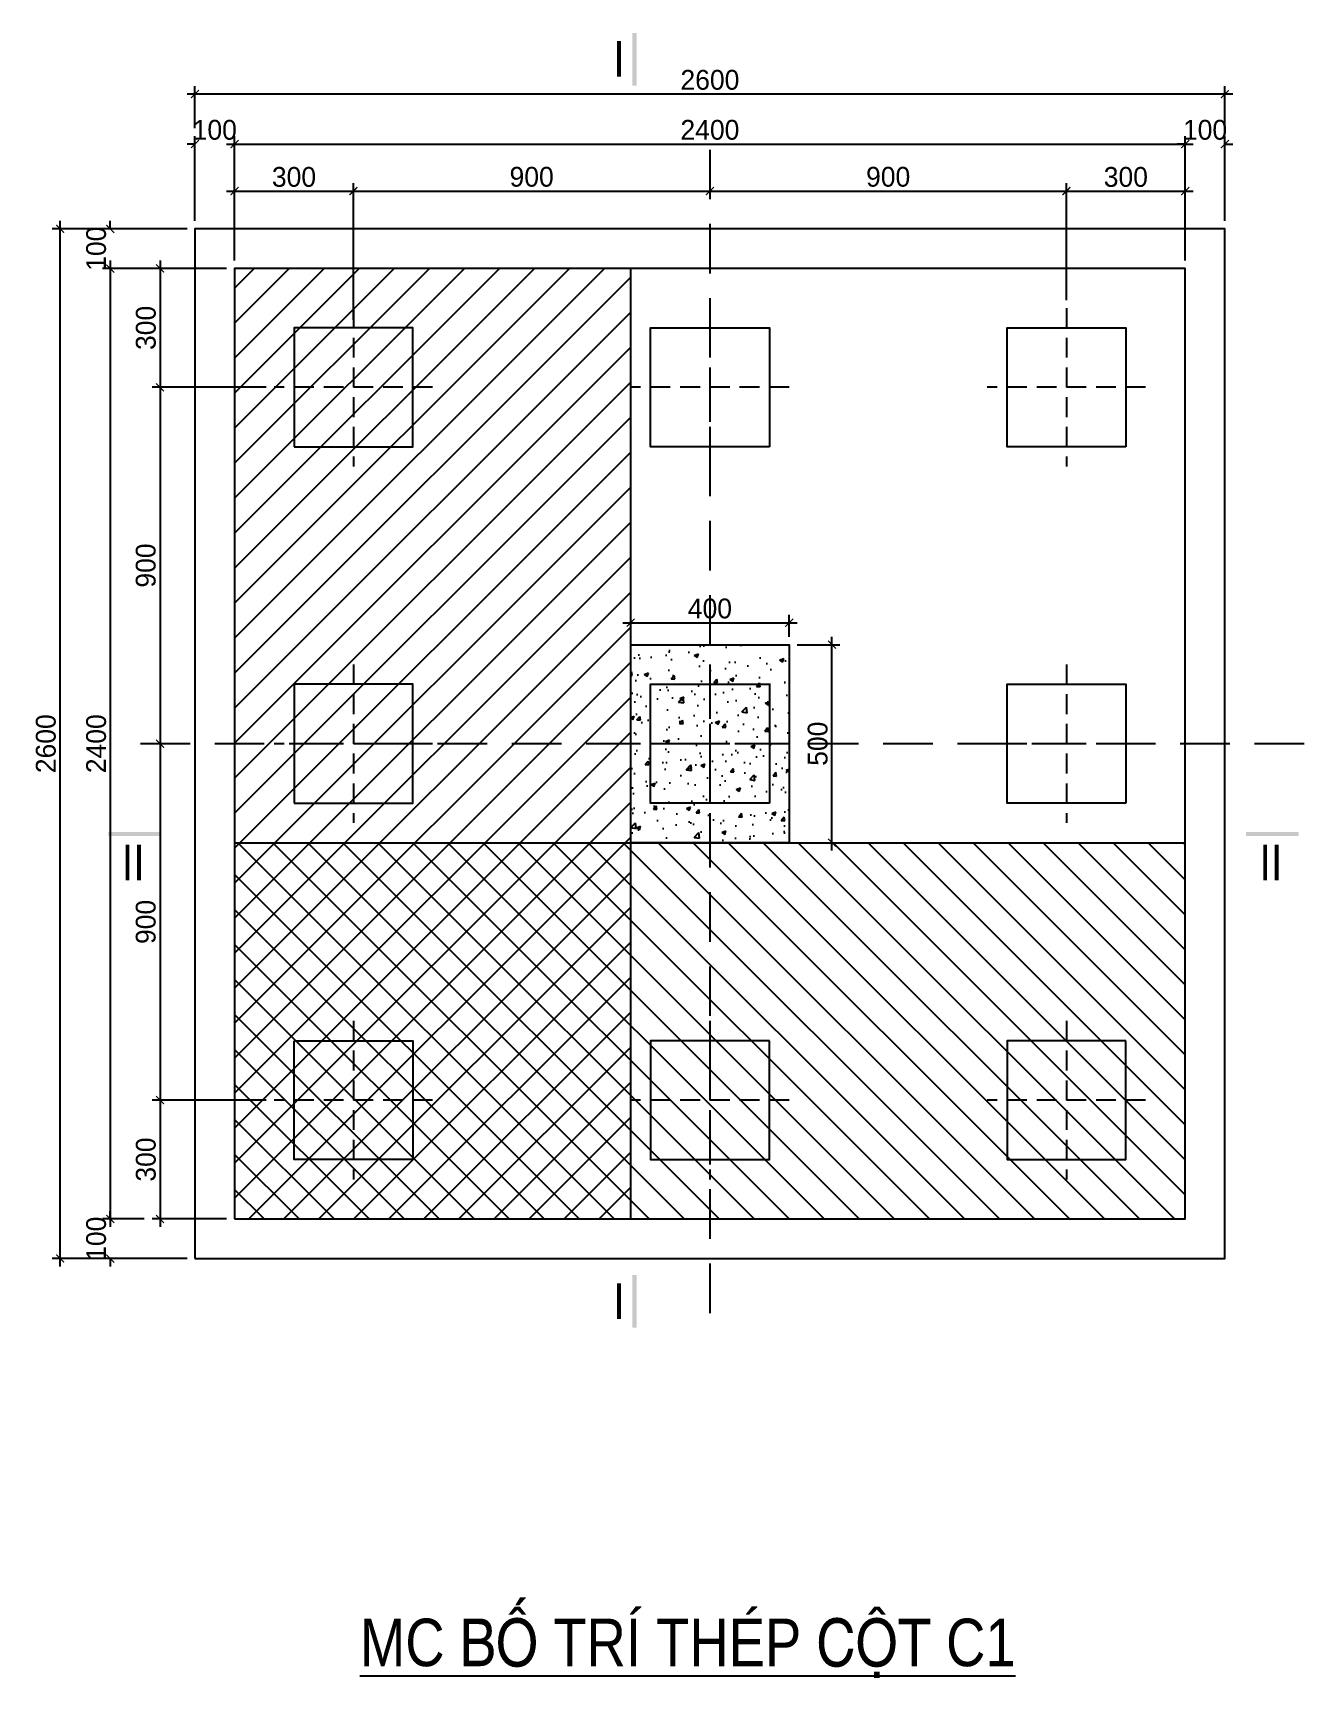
# Model space of a CAD drawing. Extents: x 394 to 18449, y -3793 to 677.
# Drawn here: x 7100.8 to 7421.8, y -1471.6 to -1056.1 of the extents above; entities that cross this region are included whole.
import ezdxf

# ---------------------------------------------------------------- set-up
doc = ezdxf.new("R2010")
doc.units = 0
doc.header["$MEASUREMENT"] = 0
doc.linetypes.add('CENTER2', pattern=[1.125, 0.75, -0.125, 0.125, -0.125])
doc.linetypes.add('HIDDEN', pattern=[0.375, 0.25, -0.125])
doc.layers.get('0').update_dxf_attribs({"linetype": 'CONTINUOUS'})
doc.layers.get('DEFPOINTS').update_dxf_attribs({"linetype": 'CONTINUOUS'})
for name, color, linetype in [('DUT', 7, 'CENTER2'), ('TEXT', 7, 'CONTINUOUS'), ('TUONG', 7, 'CONTINUOUS')]:
    doc.layers.add(name, color=color, linetype=linetype)
doc.styles.add('DIM-NEW', font='VHELVCN.TTF')
doc.styles.add('T2', font='VTIMESN.TTF')
doc.dimstyles.new('TL10', dxfattribs={"dimtxt": 5, "dimasz": 2, "dimexe": 2, "dimexo": 2, "dimgap": 1, "dimtad": 1, "dimdec": 0, "dimlfac": 10, "dimzin": 0, "dimdsep": 46, "dimtxsty": 'T2', "dimblk": 'ARCHTICK', "dimcen": 2.5, "dimdle": 2, "dimclrd": 1, "dimclre": 1, "dimclrt": 2, "dimadec": 0, "dimazin": 0, "dimtfac": 1, "dimtdec": 0, "dimtix": 1, "dimtofl": 0, "dimtmove": 0, "dimatfit": 0, "dimldrblk": 'ARCHTICK', "dimfxl": 0, "dimtolj": 1, "dimtzin": 0, "dimlwd": -1, "dimlwe": -1, "dimarcsym": 0})

# ---------------------------------------------------------------- blocks, each defined once
blk = doc.blocks.new('_ARCHTICK')
at = {"color": 0, "linetype": 'ByBlock', "const_width": 0.15}
blk.add_lwpolyline([(-0.5, -0.5), (0.5, 0.5)], dxfattribs=at)
blk = doc.blocks.new('*D54')
at = {"layer": 'DEFPOINTS', "color": 0}
for p in [(7181.75, -1096.09), (7151.75, -1115.64), (7181.75, -1130.64)]:
    blk.add_point(p, dxfattribs=at)
at = {"layer": 'TUONG', "color": 1}
for p, q in [((7149.75, -1096.09), (7183.75, -1096.09)), ((7151.75, -1113.64), (7151.75, -1094.09)), ((7181.75, -1128.64), (7181.75, -1094.09))]:
    blk.add_line(p, q, dxfattribs=at)
at = {"layer": 'TUONG', "color": 1, "xscale": 2, "yscale": 2, "zscale": 2, "rotation": 180}
blk.add_blockref('_ARCHTICK', (7151.75, -1096.09), dxfattribs=at)
at = {"layer": 'TUONG', "color": 1, "xscale": 2, "yscale": 2, "zscale": 2}
blk.add_blockref('_ARCHTICK', (7181.75, -1096.09), dxfattribs=at)
at = {"layer": 'TUONG', "color": 2, "insert": (7166.75, -1092.54), "char_height": 5, "attachment_point": 5, "style": 'T2'}
blk.add_mtext('\\A1;300', dxfattribs=at)
blk = doc.blocks.new('*D55')
at = {"layer": 'DEFPOINTS', "color": 0}
for p in [(7271.75, -1096.09), (7271.75, -1096.09), (7181.75, -1130.64)]:
    blk.add_point(p, dxfattribs=at)
at = {"layer": 'TUONG', "color": 1}
for p, q in [((7179.75, -1096.09), (7273.75, -1096.09)), ((7181.75, -1128.64), (7181.75, -1094.09))]:
    blk.add_line(p, q, dxfattribs=at)
at = {"layer": 'TUONG', "color": 1, "xscale": 2, "yscale": 2, "zscale": 2, "rotation": 180}
blk.add_blockref('_ARCHTICK', (7181.75, -1096.09), dxfattribs=at)
at = {"layer": 'TUONG', "color": 1, "xscale": 2, "yscale": 2, "zscale": 2}
blk.add_blockref('_ARCHTICK', (7271.75, -1096.09), dxfattribs=at)
at = {"layer": 'TUONG', "color": 2, "insert": (7226.75, -1092.51), "char_height": 5, "attachment_point": 5, "style": 'T2'}
blk.add_mtext('\\A1;900', dxfattribs=at)
blk = doc.blocks.new('*D56')
at = {"layer": 'DEFPOINTS', "color": 0}
for p in [(7271.75, -1096.09), (7361.75, -1096.09), (7361.75, -1125.64)]:
    blk.add_point(p, dxfattribs=at)
at = {"layer": 'TUONG', "color": 1}
for p, q in [((7269.75, -1096.09), (7363.75, -1096.09)), ((7361.75, -1123.64), (7361.75, -1094.09))]:
    blk.add_line(p, q, dxfattribs=at)
at = {"layer": 'TUONG', "color": 1, "xscale": 2, "yscale": 2, "zscale": 2, "rotation": 180}
blk.add_blockref('_ARCHTICK', (7271.75, -1096.09), dxfattribs=at)
at = {"layer": 'TUONG', "color": 1, "xscale": 2, "yscale": 2, "zscale": 2}
blk.add_blockref('_ARCHTICK', (7361.75, -1096.09), dxfattribs=at)
at = {"layer": 'TUONG', "color": 2, "insert": (7316.75, -1092.51), "char_height": 5, "attachment_point": 5, "style": 'T2'}
blk.add_mtext('\\A1;900', dxfattribs=at)
blk = doc.blocks.new('*D57')
at = {"layer": 'DEFPOINTS', "color": 0}
for p in [(7391.75, -1096.09), (7391.75, -1115.64), (7361.75, -1125.64)]:
    blk.add_point(p, dxfattribs=at)
at = {"layer": 'TUONG', "color": 1}
for p, q in [((7359.75, -1096.09), (7393.75, -1096.09)), ((7361.75, -1123.64), (7361.75, -1094.09)), ((7391.75, -1113.64), (7391.75, -1094.09))]:
    blk.add_line(p, q, dxfattribs=at)
at = {"layer": 'TUONG', "color": 1, "xscale": 2, "yscale": 2, "zscale": 2, "rotation": 180}
blk.add_blockref('_ARCHTICK', (7361.75, -1096.09), dxfattribs=at)
at = {"layer": 'TUONG', "color": 1, "xscale": 2, "yscale": 2, "zscale": 2}
blk.add_blockref('_ARCHTICK', (7391.75, -1096.09), dxfattribs=at)
at = {"layer": 'TUONG', "color": 2, "insert": (7376.75, -1092.54), "char_height": 5, "attachment_point": 5, "style": 'T2'}
blk.add_mtext('\\A1;300', dxfattribs=at)
blk = doc.blocks.new('*D58')
at = {"layer": 'DEFPOINTS', "color": 0}
for p in [(7401.75, -1084.21), (7391.75, -1101.44), (7401.75, -1105.64)]:
    blk.add_point(p, dxfattribs=at)
at = {"layer": 'TUONG', "color": 1}
for p, q in [((7391.75, -1084.21), (7389.75, -1084.21)), ((7391.75, -1099.44), (7391.75, -1082.21)), ((7401.75, -1103.64), (7401.75, -1082.21)), ((7401.75, -1084.21), (7403.75, -1084.21))]:
    blk.add_line(p, q, dxfattribs=at)
at = {"layer": 'TUONG', "color": 1, "xscale": 2, "yscale": 2, "zscale": 2}
blk.add_blockref('_ARCHTICK', (7391.75, -1084.21), dxfattribs=at)
at = {"layer": 'TUONG', "color": 1, "xscale": 2, "yscale": 2, "zscale": 2, "rotation": 180}
blk.add_blockref('_ARCHTICK', (7401.75, -1084.21), dxfattribs=at)
at = {"layer": 'TUONG', "color": 2, "insert": (7396.75, -1080.65), "char_height": 5, "attachment_point": 5, "style": 'T2'}
blk.add_mtext('\\A1;100', dxfattribs=at)
blk = doc.blocks.new('*D59')
at = {"layer": 'DEFPOINTS', "color": 0}
for p in [(7151.75, -1084.21), (7151.75, -1101.44), (7141.75, -1105.64)]:
    blk.add_point(p, dxfattribs=at)
at = {"layer": 'TUONG', "color": 1}
for p, q in [((7141.75, -1084.21), (7139.75, -1084.21)), ((7141.75, -1103.64), (7141.75, -1082.21)), ((7151.75, -1099.44), (7151.75, -1082.21)), ((7151.75, -1084.21), (7153.75, -1084.21))]:
    blk.add_line(p, q, dxfattribs=at)
at = {"layer": 'TUONG', "color": 1, "xscale": 2, "yscale": 2, "zscale": 2}
blk.add_blockref('_ARCHTICK', (7141.75, -1084.21), dxfattribs=at)
at = {"layer": 'TUONG', "color": 1, "xscale": 2, "yscale": 2, "zscale": 2, "rotation": 180}
blk.add_blockref('_ARCHTICK', (7151.75, -1084.21), dxfattribs=at)
at = {"layer": 'TUONG', "color": 2, "insert": (7146.75, -1080.65), "char_height": 5, "attachment_point": 5, "style": 'T2'}
blk.add_mtext('\\A1;100', dxfattribs=at)
blk = doc.blocks.new('*D60')
at = {"layer": 'DEFPOINTS', "color": 0}
for p in [(7391.75, -1084.21), (7151.75, -1096.09), (7391.75, -1096.09)]:
    blk.add_point(p, dxfattribs=at)
at = {"layer": 'TUONG', "color": 1}
for p, q in [((7149.75, -1084.21), (7393.75, -1084.21)), ((7151.75, -1094.09), (7151.75, -1082.21)), ((7391.75, -1094.09), (7391.75, -1082.21))]:
    blk.add_line(p, q, dxfattribs=at)
at = {"layer": 'TUONG', "color": 1, "xscale": 2, "yscale": 2, "zscale": 2, "rotation": 180}
blk.add_blockref('_ARCHTICK', (7151.75, -1084.21), dxfattribs=at)
at = {"layer": 'TUONG', "color": 1, "xscale": 2, "yscale": 2, "zscale": 2}
blk.add_blockref('_ARCHTICK', (7391.75, -1084.21), dxfattribs=at)
at = {"layer": 'TUONG', "color": 2, "insert": (7271.75, -1080.65), "char_height": 5, "attachment_point": 5, "style": 'T2'}
blk.add_mtext('\\A1;2400', dxfattribs=at)
blk = doc.blocks.new('*D61')
at = {"layer": 'DEFPOINTS', "color": 0}
for p in [(7141.75, -1071.62), (7141.75, -1082.21), (7401.75, -1082.21)]:
    blk.add_point(p, dxfattribs=at)
at = {"layer": 'TUONG', "color": 1}
for p, q in [((7403.75, -1071.62), (7139.75, -1071.62)), ((7141.75, -1080.21), (7141.75, -1069.62)), ((7401.75, -1080.21), (7401.75, -1069.62))]:
    blk.add_line(p, q, dxfattribs=at)
at = {"layer": 'TUONG', "color": 1, "xscale": 2, "yscale": 2, "zscale": 2, "rotation": 180}
blk.add_blockref('_ARCHTICK', (7141.75, -1071.62), dxfattribs=at)
at = {"layer": 'TUONG', "color": 1, "xscale": 2, "yscale": 2, "zscale": 2}
blk.add_blockref('_ARCHTICK', (7401.75, -1071.62), dxfattribs=at)
at = {"layer": 'TUONG', "color": 2, "insert": (7271.75, -1068.03), "char_height": 5, "attachment_point": 5, "style": 'T2'}
blk.add_mtext('\\A1;2600', dxfattribs=at)
blk = doc.blocks.new('*D62')
at = {"layer": 'DEFPOINTS', "color": 0}
for p in [(7151.75, -1115.64), (7132.93, -1145.64), (7161.75, -1145.64)]:
    blk.add_point(p, dxfattribs=at)
at = {"layer": 'TUONG', "color": 1}
for p, q in [((7149.75, -1115.64), (7130.93, -1115.64)), ((7132.93, -1113.64), (7132.93, -1147.64)), ((7159.75, -1145.64), (7130.93, -1145.64))]:
    blk.add_line(p, q, dxfattribs=at)
at = {"layer": 'TUONG', "color": 1, "xscale": 2, "yscale": 2, "zscale": 2}
for p, rotation in [((7132.93, -1115.64), 90), ((7132.93, -1145.64), 270)]:
    blk.add_blockref('_ARCHTICK', p, dxfattribs=dict(at, rotation=rotation))
at = {"layer": 'TUONG', "color": 2, "insert": (7129.37, -1130.64), "char_height": 5, "attachment_point": 5, "rotation": 90, "style": 'T2'}
blk.add_mtext('\\A1;300', dxfattribs=at)
blk = doc.blocks.new('*D63')
at = {"layer": 'DEFPOINTS', "color": 0}
for p in [(7161.75, -1145.64), (7132.93, -1235.64), (7132.93, -1235.64)]:
    blk.add_point(p, dxfattribs=at)
at = {"layer": 'TUONG', "color": 1}
for p, q in [((7159.75, -1145.64), (7130.93, -1145.64)), ((7132.93, -1143.64), (7132.93, -1237.64))]:
    blk.add_line(p, q, dxfattribs=at)
at = {"layer": 'TUONG', "color": 1, "xscale": 2, "yscale": 2, "zscale": 2}
for p, rotation in [((7132.93, -1145.64), 90), ((7132.93, -1235.64), 270)]:
    blk.add_blockref('_ARCHTICK', p, dxfattribs=dict(at, rotation=rotation))
at = {"layer": 'TUONG', "color": 2, "insert": (7129.34, -1190.64), "char_height": 5, "attachment_point": 5, "rotation": 90, "style": 'T2'}
blk.add_mtext('\\A1;900', dxfattribs=at)
blk = doc.blocks.new('*D64')
at = {"layer": 'DEFPOINTS', "color": 0}
for p in [(7132.93, -1235.64), (7132.93, -1325.64), (7161.75, -1325.64)]:
    blk.add_point(p, dxfattribs=at)
at = {"layer": 'TUONG', "color": 1}
for p, q in [((7132.93, -1233.64), (7132.93, -1327.64)), ((7159.75, -1325.64), (7130.93, -1325.64))]:
    blk.add_line(p, q, dxfattribs=at)
at = {"layer": 'TUONG', "color": 1, "xscale": 2, "yscale": 2, "zscale": 2}
for p, rotation in [((7132.93, -1235.64), 90), ((7132.93, -1325.64), 270)]:
    blk.add_blockref('_ARCHTICK', p, dxfattribs=dict(at, rotation=rotation))
at = {"layer": 'TUONG', "color": 2, "insert": (7129.34, -1280.64), "char_height": 5, "attachment_point": 5, "rotation": 90, "style": 'T2'}
blk.add_mtext('\\A1;900', dxfattribs=at)
blk = doc.blocks.new('*D65')
at = {"layer": 'DEFPOINTS', "color": 0}
for p in [(7161.75, -1325.64), (7132.93, -1355.64), (7151.75, -1355.64)]:
    blk.add_point(p, dxfattribs=at)
at = {"layer": 'TUONG', "color": 1}
for p, q in [((7132.93, -1323.64), (7132.93, -1357.64)), ((7159.75, -1325.64), (7130.93, -1325.64)), ((7149.75, -1355.64), (7130.93, -1355.64))]:
    blk.add_line(p, q, dxfattribs=at)
at = {"layer": 'TUONG', "color": 1, "xscale": 2, "yscale": 2, "zscale": 2}
for p, rotation in [((7132.93, -1325.64), 90), ((7132.93, -1355.64), 270)]:
    blk.add_blockref('_ARCHTICK', p, dxfattribs=dict(at, rotation=rotation))
at = {"layer": 'TUONG', "color": 2, "insert": (7129.37, -1340.64), "char_height": 5, "attachment_point": 5, "rotation": 90, "style": 'T2'}
blk.add_mtext('\\A1;300', dxfattribs=at)
blk = doc.blocks.new('*D66')
at = {"layer": 'DEFPOINTS', "color": 0}
for p in [(7141.75, -1105.64), (7120.38, -1115.64), (7132.93, -1115.64)]:
    blk.add_point(p, dxfattribs=at)
at = {"layer": 'TUONG', "color": 1}
for p, q in [((7120.38, -1105.64), (7120.38, -1103.64)), ((7139.75, -1105.64), (7118.38, -1105.64)), ((7130.93, -1115.64), (7118.38, -1115.64)), ((7120.38, -1115.64), (7120.38, -1117.64))]:
    blk.add_line(p, q, dxfattribs=at)
at = {"layer": 'TUONG', "color": 1, "xscale": 2, "yscale": 2, "zscale": 2}
for p, rotation in [((7120.38, -1105.64), 270), ((7120.38, -1115.64), 90)]:
    blk.add_blockref('_ARCHTICK', p, dxfattribs=dict(at, rotation=rotation))
at = {"layer": 'TUONG', "color": 2, "insert": (7116.82, -1110.64), "char_height": 5, "attachment_point": 5, "rotation": 90, "style": 'T2'}
blk.add_mtext('\\A1;100', dxfattribs=at)
blk = doc.blocks.new('*D67')
at = {"layer": 'DEFPOINTS', "color": 0}
for p in [(7132.93, -1115.64), (7120.38, -1355.64), (7130.93, -1355.64)]:
    blk.add_point(p, dxfattribs=at)
at = {"layer": 'TUONG', "color": 1}
for p, q in [((7130.93, -1115.64), (7118.38, -1115.64)), ((7120.38, -1113.64), (7120.38, -1357.64)), ((7128.93, -1355.64), (7118.38, -1355.64))]:
    blk.add_line(p, q, dxfattribs=at)
at = {"layer": 'TUONG', "color": 1, "xscale": 2, "yscale": 2, "zscale": 2}
for p, rotation in [((7120.38, -1115.64), 90), ((7120.38, -1355.64), 270)]:
    blk.add_blockref('_ARCHTICK', p, dxfattribs=dict(at, rotation=rotation))
at = {"layer": 'TUONG', "color": 2, "insert": (7116.82, -1235.64), "char_height": 5, "attachment_point": 5, "rotation": 90, "style": 'T2'}
blk.add_mtext('\\A1;2400', dxfattribs=at)
blk = doc.blocks.new('*D68')
at = {"layer": 'DEFPOINTS', "color": 0}
for p in [(7130.93, -1355.64), (7120.38, -1365.64), (7141.75, -1365.64)]:
    blk.add_point(p, dxfattribs=at)
at = {"layer": 'TUONG', "color": 1}
for p, q in [((7120.38, -1355.64), (7120.38, -1353.64)), ((7128.93, -1355.64), (7118.38, -1355.64)), ((7139.75, -1365.64), (7118.38, -1365.64)), ((7120.38, -1365.64), (7120.38, -1367.64))]:
    blk.add_line(p, q, dxfattribs=at)
at = {"layer": 'TUONG', "color": 1, "xscale": 2, "yscale": 2, "zscale": 2}
for p, rotation in [((7120.38, -1355.64), 270), ((7120.38, -1365.64), 90)]:
    blk.add_blockref('_ARCHTICK', p, dxfattribs=dict(at, rotation=rotation))
at = {"layer": 'TUONG', "color": 2, "insert": (7116.82, -1360.64), "char_height": 5, "attachment_point": 5, "rotation": 90, "style": 'T2'}
blk.add_mtext('\\A1;100', dxfattribs=at)
blk = doc.blocks.new('*D69')
at = {"layer": 'DEFPOINTS', "color": 0}
for p in [(7107.71, -1105.64), (7120.38, -1105.64), (7120.38, -1365.64)]:
    blk.add_point(p, dxfattribs=at)
at = {"layer": 'TUONG', "color": 1}
for p, q in [((7107.71, -1367.64), (7107.71, -1103.64)), ((7118.38, -1105.64), (7105.71, -1105.64)), ((7118.38, -1365.64), (7105.71, -1365.64))]:
    blk.add_line(p, q, dxfattribs=at)
at = {"layer": 'TUONG', "color": 1, "xscale": 2, "yscale": 2, "zscale": 2}
for p, rotation in [((7107.71, -1105.64), 90), ((7107.71, -1365.64), 270)]:
    blk.add_blockref('_ARCHTICK', p, dxfattribs=dict(at, rotation=rotation))
at = {"layer": 'TUONG', "color": 2, "insert": (7104.12, -1235.64), "char_height": 5, "attachment_point": 5, "rotation": 90, "style": 'T2'}
blk.add_mtext('\\A1;2600', dxfattribs=at)
blk = doc.blocks.new('*D70')
at = {"layer": 'DEFPOINTS', "color": 0}
for p in [(7291.75, -1205.08), (7251.75, -1210.64), (7291.75, -1210.64)]:
    blk.add_point(p, dxfattribs=at)
at = {"layer": 'TUONG', "color": 1}
for p, q in [((7251.75, -1208.64), (7251.75, -1203.08)), ((7291.75, -1208.64), (7291.75, -1203.08)), ((7249.75, -1205.08), (7293.75, -1205.08))]:
    blk.add_line(p, q, dxfattribs=at)
at = {"layer": 'TUONG', "color": 1, "xscale": 2, "yscale": 2, "zscale": 2, "rotation": 180}
blk.add_blockref('_ARCHTICK', (7251.75, -1205.08), dxfattribs=at)
at = {"layer": 'TUONG', "color": 1, "xscale": 2, "yscale": 2, "zscale": 2}
blk.add_blockref('_ARCHTICK', (7291.75, -1205.08), dxfattribs=at)
at = {"layer": 'TUONG', "color": 2, "insert": (7271.75, -1201.52), "char_height": 5, "attachment_point": 5, "style": 'T2'}
blk.add_mtext('\\A1;400', dxfattribs=at)
blk = doc.blocks.new('*D71')
at = {"layer": 'DEFPOINTS', "color": 0}
for p in [(7291.75, -1210.64), (7302.57, -1210.64), (7291.75, -1260.64)]:
    blk.add_point(p, dxfattribs=at)
at = {"layer": 'TUONG', "color": 1}
for p, q in [((7302.57, -1262.64), (7302.57, -1208.64)), ((7293.75, -1210.64), (7304.57, -1210.64)), ((7293.75, -1260.64), (7304.57, -1260.64))]:
    blk.add_line(p, q, dxfattribs=at)
at = {"layer": 'TUONG', "color": 1, "xscale": 2, "yscale": 2, "zscale": 2}
for p, rotation in [((7302.57, -1210.64), 90), ((7302.57, -1260.64), 270)]:
    blk.add_blockref('_ARCHTICK', p, dxfattribs=dict(at, rotation=rotation))
at = {"layer": 'TUONG', "color": 2, "insert": (7298.97, -1235.64), "char_height": 5, "attachment_point": 5, "rotation": 90, "style": 'T2'}
blk.add_mtext('\\A1;500', dxfattribs=at)

msp = doc.modelspace()

# ---------------------------------------------------------------- hatches: boundary and pattern name
at = {"layer": 'TUONG'}
h = msp.add_hatch(dxfattribs=at)
h.set_pattern_fill('ANSI31', color=256, scale=50, style=0)
h.set_pattern_definition([(45, (-504.599, 0), (-4.4194174, 4.4194174), [])])
h.paths.add_polyline_path([(7151.752, -1355.642), (7251.752, -1355.642), (7251.752, -1115.642), (7151.752, -1115.642)])
h = msp.add_hatch(dxfattribs=at)
h.set_pattern_fill('AR-CONC', color=9, scale=1.5, style=0)
h.set_pattern_definition([(50, (-330.262, 0), (10.758903, -0.941282), [1.125, -12.375]), (355, (-330.262, 0), (-2.08127, 11.282882), [0.9, -9.9]), (100.4514, (-329.365, -0.078), (8.677641, 10.341593), [0.956103, -10.517132]), (46.1842, (-330.262, 3), (16.008616, -2.482785), [1.6875, -18.5625]), (96.6356, (-328.928, 2.793), (14.01994, 14.611768), [1.434154, -15.775695]), (351.1842, (-330.262, 3), (14.01993, 14.61178), [1.35, -14.85]), (21, (-328.762, 2.25), (8.953606, -6.039283), [1.125, -12.375]), (326, (-328.762, 2.25), (3.64973, 10.87725), [0.9, -9.9]), (71.4514, (-328.016, 1.747), (12.60334, 4.837957), [0.956103, -10.517132]), (37.5, (-330.262, 0), (0.1823978, 4.9934078), [0, -9.78, 0, -10.05, 0, -9.9375]), (7.5, (-330.262, 0), (3.946043, 5.9161757), [0, -5.73, 0, -9.555, 0, -3.7875]), (327.5, (-333.607, 0), (8.0073365, -0.338323), [0, -3.75, 0, -11.7, 0, -15.525]), (317.5, (-335.107, 0), (8.7477925, 1.501575), [0, -4.875, 0, -7.77, 0, -11.025])])
h.paths.add_polyline_path([(7251.752, -1260.642), (7291.752, -1260.642), (7291.752, -1210.642), (7251.752, -1210.642)])
h = msp.add_hatch(dxfattribs=at)
h.set_pattern_fill('ANSI31', color=256, scale=50, angle=90, style=0)
h.set_pattern_definition([(135, (-604.599, 0), (-4.4194174, -4.4194174), [])])
h.paths.add_polyline_path([(7391.752, -1260.642), (7151.752, -1260.642), (7151.752, -1355.642), (7391.752, -1355.642)])

# ---------------------------------------------------------------- linework, layer by layer
at = {"layer": 'DUT', "color": 9, "linetype": 'HIDDEN', "ltscale": 50}
for p, q in [((7271.752, -1085.642), (7271.752, -1385.642)), ((7421.752, -1235.642), (7121.752, -1235.642))]:
    msp.add_line(p, q, dxfattribs=at)
at = {"layer": 'DUT', "color": 9, "linetype": 'HIDDEN', "ltscale": 20}
for p, q in [((7181.752, -1125.642), (7181.752, -1165.642)), ((7271.752, -1125.642), (7271.752, -1165.642)), ((7361.752, -1125.642), (7361.752, -1165.642)), ((7201.752, -1145.642), (7161.752, -1145.642)), ((7291.752, -1145.642), (7251.752, -1145.642)), ((7381.752, -1145.642), (7341.752, -1145.642)), ((7181.752, -1215.642), (7181.752, -1255.642)), ((7271.752, -1215.642), (7271.752, -1255.642)), ((7361.752, -1215.642), (7361.752, -1255.642)), ((7201.752, -1235.642), (7161.752, -1235.642)), ((7291.752, -1235.642), (7251.752, -1235.642)), ((7381.752, -1235.642), (7341.752, -1235.642)), ((7181.752, -1305.642), (7181.752, -1345.642)), ((7271.752, -1305.642), (7271.752, -1345.642)), ((7361.752, -1305.642), (7361.752, -1345.642)), ((7201.752, -1325.642), (7161.752, -1325.642)), ((7291.752, -1325.642), (7251.752, -1325.642)), ((7381.752, -1325.642), (7341.752, -1325.642))]:
    msp.add_line(p, q, dxfattribs=at)
at = {"layer": 'TEXT', "ltscale": 10}
for points in [[(7253.234, -1056.147), (7252.184, -1056.147), (7253.234, -1069.452), (7252.184, -1069.452)], [(7133.176, -1258.942), (7133.176, -1257.892), (7119.872, -1258.942), (7119.872, -1257.892)], [(7420.383, -1258.942), (7420.383, -1257.892), (7407.079, -1258.942), (7407.079, -1257.892)], [(7253.234, -1369.801), (7252.184, -1369.801), (7253.234, -1383.105), (7252.184, -1383.105)]]:
    msp.add_trace(points, dxfattribs=at)
at = {"layer": 'TUONG'}
for p, q in [((7251.752, -1355.642), (7251.752, -1115.642)), ((7151.752, -1260.642), (7391.752, -1260.642))]:
    msp.add_line(p, q, dxfattribs=at)
for points in [[(7141.752, -1365.642), (7401.752, -1365.642), (7401.752, -1105.642), (7141.752, -1105.642)], [(7151.752, -1355.642), (7391.752, -1355.642), (7391.752, -1115.642), (7151.752, -1115.642)], [(7166.752, -1160.642), (7196.752, -1160.642), (7196.752, -1130.642), (7166.752, -1130.642)], [(7286.752, -1160.642), (7256.752, -1160.642), (7256.752, -1130.642), (7286.752, -1130.642)], [(7376.752, -1160.642), (7346.752, -1160.642), (7346.752, -1130.642), (7376.752, -1130.642)], [(7291.752, -1260.642), (7251.752, -1260.642), (7251.752, -1210.642), (7291.752, -1210.642)], [(7166.752, -1250.642), (7196.752, -1250.642), (7196.752, -1220.642), (7166.752, -1220.642)], [(7286.752, -1250.642), (7256.752, -1250.642), (7256.752, -1220.642), (7286.752, -1220.642)], [(7376.752, -1250.642), (7346.752, -1250.642), (7346.752, -1220.642), (7376.752, -1220.642)], [(7166.752, -1310.642), (7196.752, -1310.642), (7196.752, -1340.642), (7166.752, -1340.642)], [(7286.752, -1310.642), (7256.752, -1310.642), (7256.752, -1340.642), (7286.752, -1340.642)], [(7376.752, -1310.642), (7346.752, -1310.642), (7346.752, -1340.642), (7376.752, -1340.642)]]:
    msp.add_lwpolyline(points, close=True, dxfattribs=at)

# ---------------------------------------------------------------- texts
at = {"layer": 'TEXT', "ltscale": 10, "style": 'DIM-NEW'}
for s, p in [('I', (7247.382, -1067.232)), ('II', (7123.304, -1270.164)), ('II', (7410.511, -1270.164)), ('I', (7247.382, -1380.885))]:
    msp.add_text(s, height=9, dxfattribs=at).set_placement(p)
at = {"layer": 'TEXT', "style": 'DIM-NEW'}
msp.add_text('%%UMC BOÁ TRÍ THEÙP COÄT C1', height=12, dxfattribs=at).set_placement((7183.396, -1468.572))

# ---------------------------------------------------------------- dimensions: what is measured, and where the dimension line sits
at = {"layer": 'TUONG'}
for base, p1, p2, picture, middle in [((7141.752, -1071.615), (7401.752, -1082.213), (7141.752, -1082.213), '*D61', (7271.752, -1068.026)), ((7391.752, -1084.213), (7151.752, -1096.095), (7391.752, -1096.095), '*D60', (7271.752, -1080.654)), ((7181.752, -1096.095), (7151.752, -1115.642), (7181.752, -1130.642), '*D54', (7166.752, -1092.535)), ((7291.752, -1205.081), (7251.752, -1210.642), (7291.752, -1210.642), '*D70', (7271.752, -1201.522))]:
    dim = msp.add_linear_dim(base=base, p1=p1, p2=p2, dimstyle='TL10', dxfattribs=at)
    dim.commit()
    dim.dimension.update_dxf_attribs({"geometry": picture, "text_midpoint": middle})
for base, p1, p2, picture, middle in [((7151.752, -1084.213), (7141.752, -1105.642), (7151.752, -1101.439), '*D59', (7146.752, -1080.654)), ((7401.752, -1084.213), (7391.752, -1101.439), (7401.752, -1105.642), '*D58', (7396.752, -1080.654)), ((7271.752, -1096.095), (7181.752, -1130.642), (7271.752, -1096.095), '*D55', (7226.752, -1092.506)), ((7361.752, -1096.095), (7271.752, -1096.095), (7361.752, -1125.642), '*D56', (7316.752, -1092.506)), ((7391.752, -1096.095), (7361.752, -1125.642), (7391.752, -1115.642), '*D57', (7376.752, -1092.535))]:
    dim = msp.add_linear_dim(base=base, p1=p1, p2=p2, dimstyle='TL10', override={"dimtmove": 1}, dxfattribs=at)
    dim.commit()
    dim.dimension.update_dxf_attribs({"geometry": picture, "text_midpoint": middle})
for base, p1, p2, picture, middle in [((7107.708, -1105.642), (7120.381, -1365.642), (7120.381, -1105.642), '*D69', (7104.119, -1235.642)), ((7120.381, -1115.642), (7141.752, -1105.642), (7132.934, -1115.642), '*D66', (7116.822, -1110.642)), ((7132.934, -1145.642), (7151.752, -1115.642), (7161.752, -1145.642), '*D62', (7129.374, -1130.642)), ((7302.573, -1210.642), (7291.752, -1260.642), (7291.752, -1210.642), '*D71', (7298.973, -1235.642))]:
    dim = msp.add_linear_dim(base=base, p1=p1, p2=p2, angle=90, dimstyle='TL10', dxfattribs=at)
    dim.commit()
    dim.dimension.update_dxf_attribs({"geometry": picture, "text_midpoint": middle})
for base, p1, p2, picture, middle in [((7120.381, -1355.642), (7132.934, -1115.642), (7130.934, -1355.642), '*D67', (7116.822, -1235.642)), ((7132.934, -1235.642), (7161.752, -1145.642), (7132.934, -1235.642), '*D63', (7129.345, -1190.642)), ((7132.934, -1325.642), (7132.934, -1235.642), (7161.752, -1325.642), '*D64', (7129.345, -1280.642)), ((7132.934, -1355.642), (7161.752, -1325.642), (7151.752, -1355.642), '*D65', (7129.374, -1340.642)), ((7120.381, -1365.642), (7130.934, -1355.642), (7141.752, -1365.642), '*D68', (7116.822, -1360.642))]:
    dim = msp.add_linear_dim(base=base, p1=p1, p2=p2, angle=90, dimstyle='TL10', override={"dimtmove": 1}, dxfattribs=at)
    dim.commit()
    dim.dimension.update_dxf_attribs({"geometry": picture, "text_midpoint": middle})

doc.saveas('drawing.dxf')
